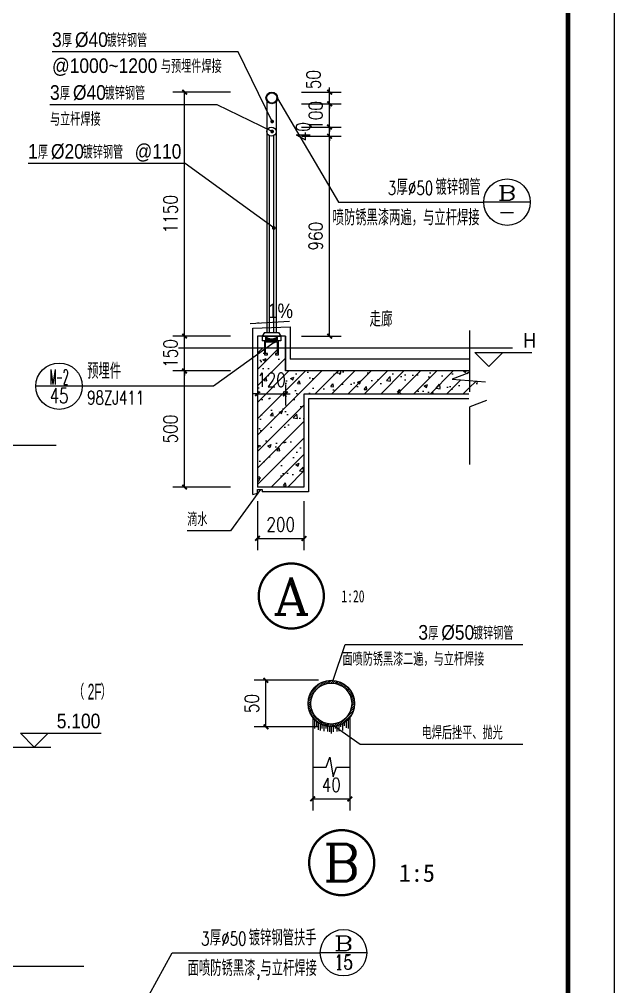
# Model space of a CAD drawing. Extents: x 718358 to 1668613, y -348838 to -159582.
# Drawn here: x 899947 to 902508, y -343210 to -339047 of the extents above; entities that cross this region are included whole.
import ezdxf
from ezdxf.enums import TextEntityAlignment as Align

# ---------------------------------------------------------------- set-up
doc = ezdxf.new("R2010")
doc.units = 0
doc.header["$LTSCALE"] = 1000
doc.linetypes.add('DOTE', pattern=[2.42, 2, -0.2, 0.02, -0.2])
for name, color, linetype in [('PUB_TEXT', 10, 'Continuous'), ('建-可见线', 7, 'Continuous'), ('建-图例填充', 251, 'Continuous'), ('建-图框', 4, 'Continuous'), ('建-墙体', 2, 'Continuous'), ('建-尺寸', 73, 'Continuous'), ('建-引出', 3, 'Continuous'), ('建-影线', 8, 'Continuous'), ('建-房间名', 7, 'Continuous'), ('建-标高', 3, 'Continuous'), ('建-楼梯-护栏', 163, 'Continuous'), ('建-符号', 3, 'Continuous'), ('建-符号说明', 7, 'Continuous'), ('建-索引', 3, 'Continuous'), ('建-轴标', 3, 'Continuous'), ('建-轴网', 14, 'DOTE')]:
    doc.layers.add(name, color=color, linetype=linetype)
doc.styles.add('_TCH_DIM', font='gt单线西文.shx', dxfattribs={"width": 0.8, "bigfont": 'gt单线中文.shx'})
doc.styles.add('_TCH_LABEL', font='COMPLEX', dxfattribs={"bigfont": 'GBCBIG'})
doc.styles.add('_TCH_SPACE', font='gt单线西文.shx', dxfattribs={"width": 0.8, "height": 5, "bigfont": 'gt单线中文.shx'})
doc.styles.add('DIM_FONT', font='SIMPLEX.shx', dxfattribs={"width": 0.8, "bigfont": 'GBCBIG.shx'})
doc.styles.add('宋体', font='')
doc.styles.add('黑体字', font='simhei.ttf', dxfattribs={"width": 0.7})
doc.styles.get('宋体').set_extended_font_data('SimSun')
doc.dimstyles.new('DIMN20', dxfattribs={"dimscale": 0.2, "dimtxt": 300, "dimasz": 100, "dimexe": 250, "dimexo": 300, "dimgap": 150, "dimtad": 1, "dimdec": 0, "dimzin": 0, "dimdsep": 46, "dimtxsty": 'DIM_FONT', "dimblk": 'ARCHTICK', "dimcen": 0.09, "dimdle": 1, "dimclrt": 7, "dimazin": 2, "dimtfac": 1, "dimtdec": 0, "dimtix": 1, "dimtmove": 2, "dimatfit": 3, "dimldrblk": 'ARCHTICK', "dimfxl": 1, "dimtolj": 1, "dimtzin": 0, "dimarcsym": 0})
doc.dimstyles.new('DIMN5', dxfattribs={"dimscale": 0.05, "dimtxt": 300, "dimasz": 100, "dimexe": 250, "dimexo": 300, "dimgap": 150, "dimtad": 1, "dimdec": 0, "dimzin": 0, "dimdsep": 46, "dimtxsty": 'DIM_FONT', "dimblk": 'ARCHTICK', "dimcen": 0.09, "dimdle": 1, "dimclrt": 7, "dimazin": 2, "dimtfac": 1, "dimtdec": 0, "dimtix": 1, "dimtmove": 2, "dimatfit": 3, "dimldrblk": 'ARCHTICK', "dimfxl": 1, "dimtolj": 1, "dimtzin": 0, "dimarcsym": 0})

# ---------------------------------------------------------------- blocks, each defined once
blk = doc.blocks.new('_ArchTick')
at = {"color": 0, "linetype": 'ByBlock', "const_width": 0.4}
blk.add_lwpolyline([(-0.5, -0.5), (0.5, 0.5)], dxfattribs=at)
blk = doc.blocks.new('*D3840')
at = {"layer": 'Defpoints', "color": 0, "transparency": 16777216}
for p in [(21.2, 159.8), (92.8, 159.8), (92.8, 109.8)]:
    blk.add_point(p, dxfattribs=at)
at = {"layer": '建-尺寸', "color": 0, "lineweight": -2, "transparency": 16777216}
for p, q in [((77.8, 159.8), (8.7, 159.8)), ((21.2, 109.8), (21.2, 159.8)), ((77.8, 109.8), (8.7, 109.8))]:
    blk.add_line(p, q, dxfattribs=at)
at = {"layer": '建-尺寸', "color": 0, "lineweight": -2, "transparency": 16777216, "xscale": 5, "yscale": 5, "zscale": 5}
for p, rotation in [((21.2, 159.8), 90), ((21.2, 109.8), 270)]:
    blk.add_blockref('_ArchTick', p, dxfattribs=dict(at, rotation=rotation))
at = {"layer": '建-尺寸', "color": 7, "transparency": 16777216, "insert": (6.2, 134.8), "char_height": 15, "attachment_point": 5, "rotation": 90, "style": 'DIM_FONT'}
blk.add_mtext('\\A1;50', dxfattribs=at)
blk = doc.blocks.new('*D3841')
at = {"layer": 'Defpoints', "color": 0, "transparency": 16777216}
for p in [(71.5, 93.1), (111.5, 93.1), (111.5, 32.2)]:
    blk.add_point(p, dxfattribs=at)
at = {"layer": '建-尺寸', "color": 0, "lineweight": -2, "transparency": 16777216}
for p, q in [((71.5, 78.1), (71.5, 19.7)), ((111.5, 78.1), (111.5, 19.7)), ((71.5, 32.2), (111.6, 32.2))]:
    blk.add_line(p, q, dxfattribs=at)
at = {"layer": '建-尺寸', "color": 0, "lineweight": -2, "transparency": 16777216, "xscale": 5, "yscale": 5, "zscale": 5, "rotation": 180}
blk.add_blockref('_ArchTick', (71.5, 32.2), dxfattribs=at)
at = {"layer": '建-尺寸', "color": 0, "lineweight": -2, "transparency": 16777216, "xscale": 5, "yscale": 5, "zscale": 5}
blk.add_blockref('_ArchTick', (111.5, 32.2), dxfattribs=at)
at = {"layer": '建-尺寸', "color": 7, "transparency": 16777216, "insert": (91.5, 47.2), "char_height": 15, "attachment_point": 5, "style": 'DIM_FONT'}
blk.add_mtext('\\A1;40', dxfattribs=at)
blk = doc.blocks.new('*D2861')
at = {"layer": 'Defpoints', "color": 0, "transparency": 16777216}
for p in [(900658, -339360), (900915.8, -339360), (900915.8, -340410)]:
    blk.add_point(p, dxfattribs=at)
at = {"layer": '建-尺寸', "color": 0, "lineweight": -2, "transparency": 16777216}
for p, q in [((900855.8, -339360), (900608, -339360)), ((900658, -340410.2), (900658, -339359.8)), ((900855.8, -340410), (900608, -340410))]:
    blk.add_line(p, q, dxfattribs=at)
at = {"layer": '建-尺寸', "color": 0, "lineweight": -2, "transparency": 16777216, "xscale": 20, "yscale": 20, "zscale": 20}
for p, rotation in [((900658, -339360), 90), ((900658, -340410), 270)]:
    blk.add_blockref('_ArchTick', p, dxfattribs=dict(at, rotation=rotation))
at = {"layer": '建-尺寸', "color": 7, "transparency": 16777216, "insert": (900598, -339885), "char_height": 60, "attachment_point": 5, "rotation": 90, "style": 'DIM_FONT'}
blk.add_mtext('\\A1;1150', dxfattribs=at)
blk = doc.blocks.new('*D2862')
at = {"layer": 'Defpoints', "color": 0, "transparency": 16777216}
for p in [(900658, -340410), (900915.8, -340410), (900915.8, -340560)]:
    blk.add_point(p, dxfattribs=at)
at = {"layer": '建-尺寸', "color": 0, "lineweight": -2, "transparency": 16777216}
for p, q in [((900855.8, -340410), (900608, -340410)), ((900658, -340410), (900658, -340390)), ((900658, -340560), (900658, -340410)), ((900855.8, -340560), (900608, -340560)), ((900658, -340560), (900658, -340580))]:
    blk.add_line(p, q, dxfattribs=at)
at = {"layer": '建-尺寸', "color": 0, "lineweight": -2, "transparency": 16777216, "xscale": 20, "yscale": 20, "zscale": 20}
for p, rotation in [((900658, -340410), 270), ((900658, -340560), 90)]:
    blk.add_blockref('_ArchTick', p, dxfattribs=dict(at, rotation=rotation))
at = {"layer": '建-尺寸', "color": 7, "transparency": 16777216, "insert": (900598, -340485), "char_height": 60, "attachment_point": 5, "rotation": 90, "style": 'DIM_FONT'}
blk.add_mtext('\\A1;150', dxfattribs=at)
blk = doc.blocks.new('*D2863')
at = {"layer": 'Defpoints', "color": 0, "transparency": 16777216}
for p in [(900658, -340560), (900915.8, -340560), (900915.8, -341060)]:
    blk.add_point(p, dxfattribs=at)
at = {"layer": '建-尺寸', "color": 0, "lineweight": -2, "transparency": 16777216}
for p, q in [((900855.8, -340560), (900608, -340560)), ((900658, -341060.2), (900658, -340559.8)), ((900855.8, -341060), (900608, -341060))]:
    blk.add_line(p, q, dxfattribs=at)
at = {"layer": '建-尺寸', "color": 0, "lineweight": -2, "transparency": 16777216, "xscale": 20, "yscale": 20, "zscale": 20}
for p, rotation in [((900658, -340560), 90), ((900658, -341060), 270)]:
    blk.add_blockref('_ArchTick', p, dxfattribs=dict(at, rotation=rotation))
at = {"layer": '建-尺寸', "color": 7, "transparency": 16777216, "insert": (900598, -340810), "char_height": 60, "attachment_point": 5, "rotation": 90, "style": 'DIM_FONT'}
blk.add_mtext('\\A1;500', dxfattribs=at)
blk = doc.blocks.new('*D2864')
at = {"layer": 'Defpoints', "color": 0, "transparency": 16777216}
for p in [(900971.6, -341060), (901171.6, -341060), (901171.6, -341281)]:
    blk.add_point(p, dxfattribs=at)
at = {"layer": '建-尺寸', "color": 0, "lineweight": -2, "transparency": 16777216}
for p, q in [((900971.6, -341120), (900971.6, -341331)), ((901171.6, -341120), (901171.6, -341331)), ((900971.4, -341281), (901171.8, -341281))]:
    blk.add_line(p, q, dxfattribs=at)
at = {"layer": '建-尺寸', "color": 0, "lineweight": -2, "transparency": 16777216, "xscale": 20, "yscale": 20, "zscale": 20, "rotation": 180}
blk.add_blockref('_ArchTick', (900971.6, -341281), dxfattribs=at)
at = {"layer": '建-尺寸', "color": 0, "lineweight": -2, "transparency": 16777216, "xscale": 20, "yscale": 20, "zscale": 20}
blk.add_blockref('_ArchTick', (901171.6, -341281), dxfattribs=at)
at = {"layer": '建-尺寸', "color": 7, "transparency": 16777216, "insert": (901071.6, -341221), "char_height": 60, "attachment_point": 5, "style": 'DIM_FONT'}
blk.add_mtext('\\A1;200', dxfattribs=at)
blk = doc.blocks.new('*D2873')
at = {"layer": 'Defpoints', "color": 0, "transparency": 16777216}
for p in [(901101.6, -339550), (901282, -339550), (901101.6, -340410)]:
    blk.add_point(p, dxfattribs=at)
at = {"layer": '建-尺寸', "color": 0, "lineweight": -2, "transparency": 16777216}
for p, q in [((901161.6, -339550), (901332, -339550)), ((901282, -340410.2), (901282, -339549.8)), ((901161.6, -340410), (901332, -340410))]:
    blk.add_line(p, q, dxfattribs=at)
at = {"layer": '建-尺寸', "color": 0, "lineweight": -2, "transparency": 16777216, "xscale": 20, "yscale": 20, "zscale": 20}
for p, rotation in [((901282, -339550), 90), ((901282, -340410), 270)]:
    blk.add_blockref('_ArchTick', p, dxfattribs=dict(at, rotation=rotation))
at = {"layer": '建-尺寸', "color": 7, "transparency": 16777216, "insert": (901222, -339980), "char_height": 60, "attachment_point": 5, "rotation": 90, "style": 'DIM_FONT'}
blk.add_mtext('\\A1;960', dxfattribs=at)
blk = doc.blocks.new('*D2874')
at = {"layer": 'Defpoints', "color": 0, "transparency": 16777216}
for p in [(901101.6, -339510), (901282, -339510), (901101.6, -339550)]:
    blk.add_point(p, dxfattribs=at)
at = {"layer": '建-尺寸', "color": 0, "lineweight": -2, "transparency": 16777216}
for p, q in [((901282, -339510), (901282, -339490)), ((901161.6, -339510), (901332, -339510)), ((901282, -339550), (901282, -339510)), ((901161.6, -339550), (901332, -339550)), ((901282, -339550), (901282, -339570))]:
    blk.add_line(p, q, dxfattribs=at)
at = {"layer": '建-尺寸', "color": 0, "lineweight": -2, "transparency": 16777216, "xscale": 20, "yscale": 20, "zscale": 20}
for p, rotation in [((901282, -339510), 270), ((901282, -339550), 90)]:
    blk.add_blockref('_ArchTick', p, dxfattribs=dict(at, rotation=rotation))
at = {"layer": '建-尺寸', "color": 7, "transparency": 16777216, "insert": (901168.5, -339530), "char_height": 60, "attachment_point": 5, "rotation": 90, "style": 'DIM_FONT'}
blk.add_mtext('\\A1;40', dxfattribs=at)
blk = doc.blocks.new('*D2875')
at = {"layer": 'Defpoints', "color": 0, "transparency": 16777216}
for p in [(901101.6, -339410), (901282, -339410), (901101.6, -339510)]:
    blk.add_point(p, dxfattribs=at)
at = {"layer": '建-尺寸', "color": 0, "lineweight": -2, "transparency": 16777216}
for p, q in [((901161.6, -339410), (901332, -339410)), ((901282, -339410), (901282, -339390)), ((901282, -339510), (901282, -339410)), ((901161.6, -339510), (901332, -339510)), ((901282, -339510), (901282, -339530))]:
    blk.add_line(p, q, dxfattribs=at)
at = {"layer": '建-尺寸', "color": 0, "lineweight": -2, "transparency": 16777216, "xscale": 20, "yscale": 20, "zscale": 20}
for p, rotation in [((901282, -339410), 270), ((901282, -339510), 90)]:
    blk.add_blockref('_ArchTick', p, dxfattribs=dict(at, rotation=rotation))
at = {"layer": '建-尺寸', "color": 7, "transparency": 16777216, "insert": (901222, -339460), "char_height": 60, "attachment_point": 5, "rotation": 90, "style": 'DIM_FONT'}
blk.add_mtext('\\A1;100', dxfattribs=at)
blk = doc.blocks.new('*D2876')
at = {"layer": 'Defpoints', "color": 0, "transparency": 16777216}
for p in [(901101.6, -339360), (901282, -339360), (901101.6, -339410)]:
    blk.add_point(p, dxfattribs=at)
at = {"layer": '建-尺寸', "color": 0, "lineweight": -2, "transparency": 16777216}
for p, q in [((901161.6, -339360), (901332, -339360)), ((901282, -339360), (901282, -339340)), ((901282, -339410), (901282, -339360)), ((901161.6, -339410), (901332, -339410)), ((901282, -339410), (901282, -339430))]:
    blk.add_line(p, q, dxfattribs=at)
at = {"layer": '建-尺寸', "color": 0, "lineweight": -2, "transparency": 16777216, "xscale": 20, "yscale": 20, "zscale": 20}
for p, rotation in [((901282, -339360), 270), ((901282, -339410), 90)]:
    blk.add_blockref('_ArchTick', p, dxfattribs=dict(at, rotation=rotation))
at = {"layer": '建-尺寸', "color": 7, "transparency": 16777216, "insert": (901213, -339306), "char_height": 60, "attachment_point": 5, "rotation": 90, "style": 'DIM_FONT'}
blk.add_mtext('\\A1;50', dxfattribs=at)
blk = doc.blocks.new('*D2877')
at = {"layer": 'Defpoints', "color": 0, "transparency": 16777216}
for p in [(900971.6, -340558), (901091.6, -340558), (901091.6, -340658.4)]:
    blk.add_point(p, dxfattribs=at)
at = {"layer": '建-尺寸', "color": 0, "lineweight": -2, "transparency": 16777216}
for p, q in [((900971.6, -340618), (900971.6, -340708.4)), ((901091.6, -340618), (901091.6, -340708.4)), ((900971.6, -340658.4), (900951.6, -340658.4)), ((900971.6, -340658.4), (901091.6, -340658.4)), ((901091.6, -340658.4), (901111.6, -340658.4))]:
    blk.add_line(p, q, dxfattribs=at)
at = {"layer": '建-尺寸', "color": 0, "lineweight": -2, "transparency": 16777216, "xscale": 20, "yscale": 20, "zscale": 20}
blk.add_blockref('_ArchTick', (900971.6, -340658.4), dxfattribs=at)
at = {"layer": '建-尺寸', "color": 0, "lineweight": -2, "transparency": 16777216, "xscale": 20, "yscale": 20, "zscale": 20, "rotation": 180}
blk.add_blockref('_ArchTick', (901091.6, -340658.4), dxfattribs=at)
at = {"layer": '建-尺寸', "color": 7, "transparency": 16777216, "insert": (901031.6, -340598.4), "char_height": 60, "attachment_point": 5, "style": 'DIM_FONT'}
blk.add_mtext('\\A1;120', dxfattribs=at)
blk = doc.blocks.new('A$C6C546FC6')
at = {"layer": '建-影线'}
h = blk.add_hatch(dxfattribs=at)
h.set_pattern_fill('ANSI31', color=256, style=0)
h.set_pattern_definition([(45, (0, 0), (-1.122532, 1.122532), [])])
h.paths.add_polyline_path([(66.5, 134.8, 1), (116.5, 134.8, 1)])
h.paths.add_polyline_path([(113.5, 134.8, -1), (69.5, 134.8, -1)], flags=16)
at = {"layer": '建-可见线'}
for p, q in [((71.5, 119.8), (71.5, 66.5)), ((111.5, 119.8), (111.5, 66.5))]:
    blk.add_line(p, q, dxfattribs=at)
for radius in [25, 22]:
    blk.add_circle((91.5, 134.8), radius, dxfattribs=at)
at = {"layer": '建-引出'}
for p, q in [((93.5, 159.8), (106.5, 198.2)), ((93.5, 159.8), (106.5, 198.2)), ((106.5, 198.2), (297.4, 198.2)), ((93.5, 111.4), (122.4, 91)), ((93.5, 111.4), (122.4, 91)), ((122.4, 91), (297.4, 91))]:
    blk.add_line(p, q, dxfattribs=at)
at = {"layer": '建-影线', "ltscale": 0.2}
for p, q in [((73.5, 117.4), (73.5, 107.8)), ((75.5, 115.6), (75.5, 109.8)), ((107.5, 115.6), (107.5, 108.8)), ((109.5, 117.5), (109.5, 107.8)), ((77.5, 114.1), (77.5, 106.4)), ((79.5, 112.8), (79.5, 105.9)), ((81.5, 111.9), (81.5, 108.1)), ((83.5, 111.1), (83.5, 105.1)), ((85.5, 110.5), (85.5, 108.1)), ((87.5, 110.1), (87.5, 104.6)), ((89.5, 109.9), (89.5, 104.4)), ((91.5, 109.8), (91.5, 102.7)), ((93.5, 109.9), (93.5, 104.4)), ((95.5, 110.1), (95.5, 108.1)), ((97.5, 110.5), (97.5, 104.8)), ((99.5, 111.1), (99.5, 105.1)), ((101.5, 111.9), (101.5, 109.7)), ((103.5, 112.9), (103.5, 105.9)), ((105.5, 114.1), (105.5, 110.7))]:
    blk.add_line(p, q, dxfattribs=at)
at = {"layer": '建-符号'}
blk.add_lwpolyline([(71.7, 66.5), (86, 66.5), (89.8, 77), (93.5, 56), (97.2, 66.5), (111.5, 66.5)], dxfattribs=at)
at = {"layer": '建-引出', "style": '_TCH_DIM'}
for s, height, width, p in [('3', 15.8, 0.888889, (185.1, 203.5)), ('%%c50', 15.75, 0.888889, (209.8, 203.5)), ('镀锌钢管', 14.33, 0.8, (243.8, 203.5)), ('厚', 14.3, 0.8, (195.8, 203.5)), ('面喷防锈黑漆二遍，与立杆焊接', 14.331, 0.8, (103.5, 175.5)), ('电焊后挫平、抛光', 14.33, 0.8, (188.7, 96.2))]:
    blk.add_text(s, height=height, dxfattribs=dict(at, width=width)).set_placement(p)
at = {"layer": '建-尺寸'}
for p1, p2, distance, picture, middle in [((92.8, 109.8), (92.8, 159.8), 71.6, '*D3840', (6.2, 134.8)), ((71.5, 93.1), (111.5, 93.1), -61, '*D3841', (91.5, 47.2))]:
    dim = blk.add_aligned_dim(p1=p1, p2=p2, distance=distance, dimstyle='DIMN5', dxfattribs=at)
    dim.commit()
    dim.dimension.update_dxf_attribs({"geometry": picture, "text_midpoint": middle})

msp = doc.modelspace()

# ---------------------------------------------------------------- hatches: boundary and pattern name
at = {"layer": '建-图例填充'}
h = msp.add_hatch(dxfattribs=at)
h.set_pattern_fill('钢筋混凝土', color=256, scale=20, style=0)
h.set_pattern_definition([(45, (1264208.005, -496263.094), (-35.355339, 35.355339), []), (50, (1264208, -496263.09), (143.452037, -12.550427), [15, -165]), (355, (1264208, -496263.1), (-27.750267, 150.438427), [12, -132]), (100.4514, (1264219.96, -496264.14), (115.701876, 137.88791), [12.74804, -140.22842]), (46.1842, (1264208, -496223.1), (213.44821, -33.1038), [22.5, -247.5]), (96.6356, (1264225.8, -496225.85), (186.93254, 194.82357), [19.12206, -210.3426]), (351.1842, (1264208, -496223.1), (186.93239, 194.82372), [18, -198]), (21, (1264228, -496233.09), (119.38141, -80.523778), [15, -165]), (326, (1264228, -496233.1), (48.663066, 145.03001), [12, -132]), (71.4514, (1264237.95, -496239.8), (168.044526, 64.5061), [12.74804, -140.22842]), (37.5, (1264208.005, -496263.094), (2.431971, 66.578771), [0, -130.4, 0, -134, 0, -132.5]), (7.5, (1264208.005, -496263.094), (52.613907, 78.882342), [0, -76.4, 0, -127.4, 0, -50.5]), (327.5, (1264163.405, -496263.094), (106.764487, -4.510974), [0, -50, 0, -156, 0, -207]), (317.5, (1264143.405, -496263.09), (116.637234, 20.020996), [0, -65, 0, -103.6, 0, -147])])
h.paths.add_polyline_path([(901091.6, -340560), (901091.6, -340460), (900971.6, -340460), (900971.6, -341060), (901171.6, -341060), (901171.6, -340660), (901880.8, -340660), (901880.8, -340633.5), (901952.4, -340606.9), (901809.2, -340595.4), (901880.8, -340568.8), (901880.8, -340560)])
at = {"layer": '建-符号'}
msp.add_hatch(color=256, dxfattribs=at).paths.add_polyline_path([(900939.9, -340357.6), (900979.9, -340355.3), (900979.6, -340349.9)])

# ---------------------------------------------------------------- linework, layer by layer
at = {"layer": '建-可见线'}
for p, q in [((900951.6, -340376.5), (901111.6, -340370)), ((901111.6, -340370), (901111.6, -340510)), ((900951.6, -341091.7), (900951.6, -340376.5)), ((901880.8, -340510), (901111.6, -340510)), ((901880.8, -340680), (901191.6, -340680)), ((901191.6, -340680), (901191.6, -341080)), ((900971.6, -341080), (900971.6, -341070)), ((900971.6, -341070), (900991.6, -341070)), ((900971.6, -341086.5), (900971.6, -341080)), ((900991.6, -341070), (900991.6, -341080)), ((901191.6, -341080), (900991.6, -341080)), ((900951.6, -341091.7), (900971.6, -341086.5))]:
    msp.add_line(p, q, dxfattribs=at)
at = {"layer": '建-图框'}
msp.add_lwpolyline([(885687.9, -348837.6), (902507.9, -348837.6), (902507.9, -336957.6), (885687.9, -336957.6)], close=True, dxfattribs=at)
at = {"layer": '建-图框', "const_width": 20}
msp.add_lwpolyline([(886187.9, -348637.6), (902307.9, -348637.6), (902307.9, -337157.6), (886187.9, -337157.6)], close=True, dxfattribs=at)
at = {"layer": '建-墙体'}
for p, q in [((900971.6, -340410), (900971.6, -341060)), ((901091.6, -340410), (900971.6, -340410)), ((901091.6, -340410), (901091.6, -340560)), ((901091.6, -340560), (901091.6, -340410)), ((901880.8, -340560), (901091.6, -340560)), ((901171.6, -340660), (901171.6, -341060)), ((901880.8, -340660), (901171.6, -340660)), ((901171.6, -341060), (900971.6, -341060))]:
    msp.add_line(p, q, dxfattribs=at)
at = {"layer": '建-引出'}
for p, q in [((900888.1, -339186.5), (900087.9, -339186.5)), ((901034.7, -339486.3), (900888.1, -339186.5)), ((901034.7, -339486.3), (900888.1, -339186.5)), ((900798, -339414), (900079.2, -339414)), ((901034.7, -339529.3), (900798, -339414)), ((901034.7, -339529.3), (900798, -339414)), ((900661.2, -339667.4), (899984.7, -339667.4)), ((901041.6, -339944.6), (900661.2, -339667.4)), ((901041.6, -339944.6), (900661.2, -339667.4)), ((900984.6, -341070), (900855, -341248.7)), ((900855, -341248.7), (900669.5, -341248.7))]:
    msp.add_line(p, q, dxfattribs=at)
at = {"layer": '建-引出', "const_width": 8}
for points in [[(901036.5, -339489.9, 1), (901033, -339482.8, 1)], [(901036.5, -339489.9, 1), (901033, -339482.8, 1)], [(901038.3, -339531.1, 1), (901031.1, -339527.5, 1)], [(901038.3, -339531.1, 1), (901031.1, -339527.5, 1)], [(901044.9, -339947, 1), (901038.4, -339942.3, 1)], [(901044.9, -339947, 1), (901038.4, -339942.3, 1)]]:
    msp.add_lwpolyline(points, format="xyb", close=True, dxfattribs=at)
at = {"layer": '建-标高'}
for p, q in [((901966.7, -340540.9), (901906.7, -340480.9)), ((901906.7, -340480.9), (902151.2, -340480.9)), ((901966.7, -340540.9), (902026.7, -340480.9)), ((900011.8, -342179.1), (899951.8, -342119.1)), ((899951.8, -342119.1), (900298.8, -342119.1)), ((900011.8, -342179.1), (900071.8, -342119.1))]:
    msp.add_line(p, q, dxfattribs=at)
at = {"layer": '建-楼梯-护栏'}
for p, q in [((901011.6, -339398), (901011.6, -340395)), ((901051.6, -339401.7), (901051.6, -340395)), ((901021.6, -339547.3), (901021.6, -340395)), ((901041.6, -340395), (901041.6, -339547.3)), ((901001.6, -340395), (900991.6, -340410)), ((900991.6, -340410), (900991.6, -340430)), ((900991.6, -340410), (901071.6, -340410)), ((901001.6, -340395), (901061.6, -340395)), ((901006.6, -340410), (901006.6, -340430)), ((901006.6, -340415), (901006.6, -340420)), ((901011.6, -340413.9), (901011.6, -340430)), ((901016.6, -340416.8), (901016.6, -340430)), ((901046.6, -340416.8), (901046.6, -340430)), ((901051.6, -340413.9), (901051.6, -340430)), ((901056.6, -340410), (901056.6, -340430)), ((901056.6, -340415), (901056.6, -340420)), ((901061.6, -340395), (901071.6, -340410)), ((901071.6, -340410), (901071.6, -340430)), ((901071.6, -340430), (900991.6, -340430)), ((901006.6, -340425), (901006.6, -340430)), ((901021.6, -340418.7), (901021.6, -340430)), ((901026.6, -340419.8), (901026.6, -340430)), ((901031.6, -340420.1), (901031.6, -340430)), ((901036.6, -340419.8), (901036.6, -340430)), ((901041.6, -340418.7), (901041.6, -340430)), ((901056.6, -340425), (901056.6, -340430))]:
    msp.add_line(p, q, dxfattribs=at)
msp.add_lwpolyline([(901049.1, -340490), (901061.6, -340490), (901061.6, -340430), (901001.6, -340430), (901001.6, -340490), (901014.1, -340490), (901014.1, -340485), (901006.6, -340485), (901006.6, -340435), (901056.6, -340435), (901056.6, -340485), (901049.1, -340485)], close=True, dxfattribs=at)
for centre, radius in [((901033, -339385), 25), ((901033, -339385), 22), ((901031.6, -339530), 20)]:
    msp.add_circle(centre, radius, dxfattribs=at)
at = {"layer": '建-符号'}
for p, q in [((901884.5, -340649.6), (901884.5, -340385.3)), ((901880.8, -340568.8), (901809.2, -340595.4)), ((901809.2, -340595.4), (901952.4, -340606.9)), ((901956.1, -340687.8), (901884.5, -340714.4)), ((901884.5, -340963.4), (901884.5, -340714.4))]:
    msp.add_line(p, q, dxfattribs=at)
for points in [[(901109.8, -340347.5), (900939.9, -340357.6)], [(897309.9, -340879.1), (898685, -340879.1), (898700.3, -340837.1), (898715.1, -340921.1), (898730, -340879.1), (900105.1, -340879.1)], [(897309.9, -343122.4), (898745.2, -343122.4), (898760.4, -343080.4), (898775.3, -343164.4), (898790.2, -343122.4), (900225.4, -343122.4)]]:
    msp.add_lwpolyline(points, dxfattribs=at)
at = {"layer": '建-符号', "const_width": 10}
msp.add_lwpolyline([(901257.1, -341528.7, 1), (900977.1, -341528.7, 1)], format="xyb", close=True, dxfattribs=at)
at = {"layer": '建-索引'}
for p, q in [((901057.7, -339387.3), (901319.8, -339833.7)), ((901319.8, -339833.7), (901945.1, -339833.7)), ((902145.1, -339833.7), (901945.1, -339833.7)), ((901043.4, -340437.5), (900781.9, -340625.8)), ((900218.2, -340625.8), (900018.2, -340625.8)), ((900781.9, -340625.8), (900218.2, -340625.8)), ((900352, -343523.6), (900605.4, -343064.3)), ((900605.4, -343064.3), (901241.8, -343064.3)), ((901441.8, -343064.3), (901241.8, -343064.3))]:
    msp.add_line(p, q, dxfattribs=at)
at = {"layer": '建-索引', "const_width": 10}
msp.add_lwpolyline([(901473.9, -342676.6, 1), (901193.9, -342676.6, 1)], format="xyb", close=True, dxfattribs=at)
at = {"layer": '建-索引'}
for centre, radius in [((901056.8, -339385.7), 1.81), ((902045.1, -339833.7), 100), ((901044.8, -340436.5), 1.81), ((900118.2, -340625.8), 100), ((901341.8, -343064.3), 100)]:
    msp.add_circle(centre, radius, dxfattribs=at)
at = {"layer": '建-轴标'}
msp.add_line((899542.6, -342179.1), (900082.6, -342179.1), dxfattribs=at)
at = {"layer": '建-轴网', "linetype": 'DOTE'}
msp.add_line((900632.4, -340460), (902068.9, -340460), dxfattribs=at)

# ---------------------------------------------------------------- block references
at = {"layer": '建-墙体', "ltscale": 0.2, "xscale": 4, "yscale": 4, "zscale": 4}
msp.add_blockref('A$C6C546FC6', (900923.1, -342530.9), dxfattribs=at)

# ---------------------------------------------------------------- texts
at = {"layer": 'PUB_TEXT', "style": '_TCH_LABEL'}
for s, width, p, p2 in [('A', 1.166667, (901037.9, -341607.9), (901196.2, -341607.9)), ('B', 1.235294, (901254.7, -342755.8), (901413.1, -342755.8))]:
    msp.add_text(s, height=158.4, dxfattribs=dict(at, width=width)).set_placement(p, p2, align=Align.FIT)
at = {"layer": '建-引出', "style": '_TCH_DIM'}
for s, height, width, p in [('3', 63, 0.888889, (900087.9, -339165.5)), ('厚', 57.3, 0.8, (900130.6, -339165.5)), ('%%c40', 63, 0.888889, (900186.6, -339165.5)), ('镀锌钢管', 57.32, 0.8, (900322.6, -339165.5)), ('@1000~1200', 63, 0.888889, (900087.9, -339277.5)), ('与预埋件焊接', 57.32, 0.8, (900556.2, -339277.5)), ('3', 63, 0.888889, (900079.2, -339393)), ('厚', 57.3, 0.8, (900121.9, -339393)), ('%%c40', 63, 0.888889, (900177.9, -339393)), ('镀锌钢管', 57.32, 0.8, (900313.9, -339393)), ('与立杆焊接', 57.32, 0.8, (900079.2, -339505)), ('1', 63, 0.888889, (899984.7, -339646.4)), ('%%c20', 63, 0.888889, (900083.3, -339646.4)), ('镀锌钢管', 57.32, 0.8, (900219.3, -339646.4)), ('@110', 63, 0.888889, (900443.3, -339646.4)), ('厚', 57.3, 0.8, (900027.3, -339646.4)), ('滴水', 57.32, 0.8, (900669.5, -341227.7))]:
    msp.add_text(s, height=height, dxfattribs=dict(at, width=width)).set_placement(p)
at = {"layer": '建-房间名', "style": '_TCH_SPACE'}
for s, height, width, p in [('走廊', 65.51, 0.8, (901453.2, -340369.6)), ('（', 65.5, 0.8, (900177.5, -341974.4)), ('2F', 68, 0.564706, (900241.5, -341974.4)), ('）', 65.5, 0.8, (900297, -341974.4))]:
    msp.add_text(s, height=height, dxfattribs=dict(at, width=width)).set_placement(p)
at = {"layer": '建-符号'}
for s, height, style, width, p in [('1%', 63, '_TCH_DIM', 0.888889, (901016.2, -340332.7)), ('1:20', 52.28, '黑体字', 0.7, (901332.6, -341555.9, 0))]:
    msp.add_text(s, height=height, dxfattribs=dict(at, style=style, width=width)).set_placement(p)
at = {"layer": '建-符号', "style": '宋体'}
msp.add_text('1:5', height=75.95, dxfattribs=at).set_placement((901579.9, -342758.9))
at = {"layer": '建-符号说明'}
for s, height, style, width, p in [('H', 63, '_TCH_DIM', 0.888889, (902115.4, -340459.9)), ('5.100', 63, '_TCH_DIM', 0.888889, (900108.3, -342098.1)), ('3', 59.5, '_TCH_LABEL', 0.705882, (900729, -343033.2)), ('%%c50', 59.5, '_TCH_LABEL', 0.705882, (900816.1, -343033.2)), (',', 59.5, '_TCH_LABEL', 0.705882, (900966, -343164.1))]:
    msp.add_text(s, height=height, dxfattribs=dict(at, style=style, width=width)).set_placement(p)
at = {"layer": '建-符号说明', "style": '_TCH_LABEL'}
for s, height, p in [('厚', 67.5, (900767, -343033.2)), ('镀锌钢管扶手', 67.52, (900934.1, -343033.2)), ('面喷防锈黑漆', 67.52, (900671.1, -343164.1)), ('与立杆焊接', 67.52, (900984, -343164.1))]:
    msp.add_text(s, height=height, dxfattribs=at).set_placement(p)
for s, width, p, p2 in [('B', 1.544118, (901301.6, -343056.3), (901382.1, -343056.3)), ('15', 0.905172, (901301.6, -343136.8), (901382.1, -343136.8))]:
    msp.add_text(s, height=64.4, dxfattribs=dict(at, width=width)).set_placement(p, p2, align=Align.FIT)
at = {"layer": '建-索引', "style": '_TCH_LABEL', "width": 0.705882}
for s, p in [('3', (901532.1, -339802.6)), ('%%c50', (901619.2, -339802.6)), ('98ZJ411', (900239.2, -340704.7))]:
    msp.add_text(s, height=59.5, dxfattribs=at).set_placement(p)
at = {"layer": '建-索引', "style": '_TCH_LABEL'}
for s, height, p in [('厚', 67.5, (901570.1, -339802.6)), ('镀锌钢管', 67.52, (901737.2, -339802.6)), ('喷防锈黑漆两遍，与立杆焊接', 67.518, (901294.9, -339933.5)), ('预埋件', 67.52, (900239.2, -340594))]:
    msp.add_text(s, height=height, dxfattribs=at).set_placement(p)
for s, width, p, p2 in [('B', 1.544118, (902004.9, -339825.7), (902085.4, -339825.7)), ('-', 1.458333, (902004.9, -339906.2), (902085.4, -339906.2)), ('M-2', 0.403846, (900077.9, -340617.8), (900158.4, -340617.8)), ('45', 0.75, (900077.9, -340698.3), (900158.4, -340698.3))]:
    msp.add_text(s, height=64.4, dxfattribs=dict(at, width=width)).set_placement(p, p2, align=Align.FIT)

# ---------------------------------------------------------------- dimensions: what is measured, and where the dimension line sits
at = {"layer": '建-尺寸'}
for base, p1, p2, picture, middle in [((901282, -339360), (901101.6, -339410), (901101.6, -339360), '*D2876', (901213, -339306)), ((901282, -339510), (901101.6, -339550), (901101.6, -339510), '*D2874', (901168.5, -339530))]:
    dim = msp.add_linear_dim(base=base, p1=p1, p2=p2, angle=90, dimstyle='DIMN20', dxfattribs=at)
    dim.commit()
    dim.dimension.update_dxf_attribs({"geometry": picture, "text_midpoint": middle, "dimtype": 161})
for p1, p2, distance, text, picture, middle in [((900915.8, -340410), (900915.8, -339360), 257.7, '1150', '*D2861', (900598, -339885)), ((901101.6, -340410), (901101.6, -339550), -180.4, '960', '*D2873', (901222, -339980))]:
    dim = msp.add_aligned_dim(p1=p1, p2=p2, distance=distance, text=text, dimstyle='DIMN20', dxfattribs=at)
    dim.commit()
    dim.dimension.update_dxf_attribs({"geometry": picture, "text_midpoint": middle})
for p1, p2, distance, picture, middle in [((901101.6, -339510), (901101.6, -339410), -180.4, '*D2875', (901222, -339460)), ((900915.8, -340560), (900915.8, -340410), 257.7, '*D2862', (900598, -340485)), ((900915.8, -341060), (900915.8, -340560), 257.7, '*D2863', (900598, -340810)), ((900971.6, -340558), (901091.6, -340558), -100.4, '*D2877', (901031.6, -340598.4)), ((900971.6, -341060), (901171.6, -341060), -221, '*D2864', (901071.6, -341221))]:
    dim = msp.add_aligned_dim(p1=p1, p2=p2, distance=distance, dimstyle='DIMN20', dxfattribs=at)
    dim.commit()
    dim.dimension.update_dxf_attribs({"geometry": picture, "text_midpoint": middle})

doc.saveas('drawing.dxf')
